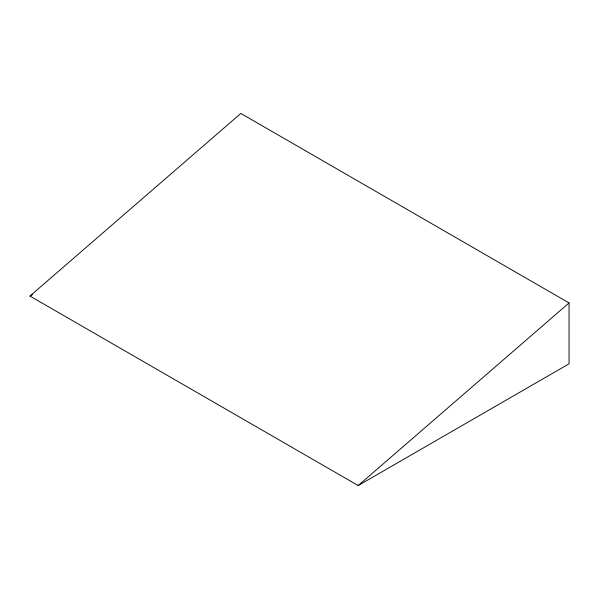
<?xml version="1.0" encoding="UTF-8"?>
<svg xmlns="http://www.w3.org/2000/svg" width="599" height="599" viewBox="0 0 599 599"><rect width="100%" height="100%" fill="white"/><g stroke="black" fill="none" stroke-linecap="round" stroke-linejoin="round"><path stroke-width="0.9" d="M29.95 296.056L240.82 113.443L569.05 302.944L569.05 363.818L358.18 485.557L29.95 296.056L32.376 294.656M358.18 485.557L569.05 302.944"/></g></svg>
